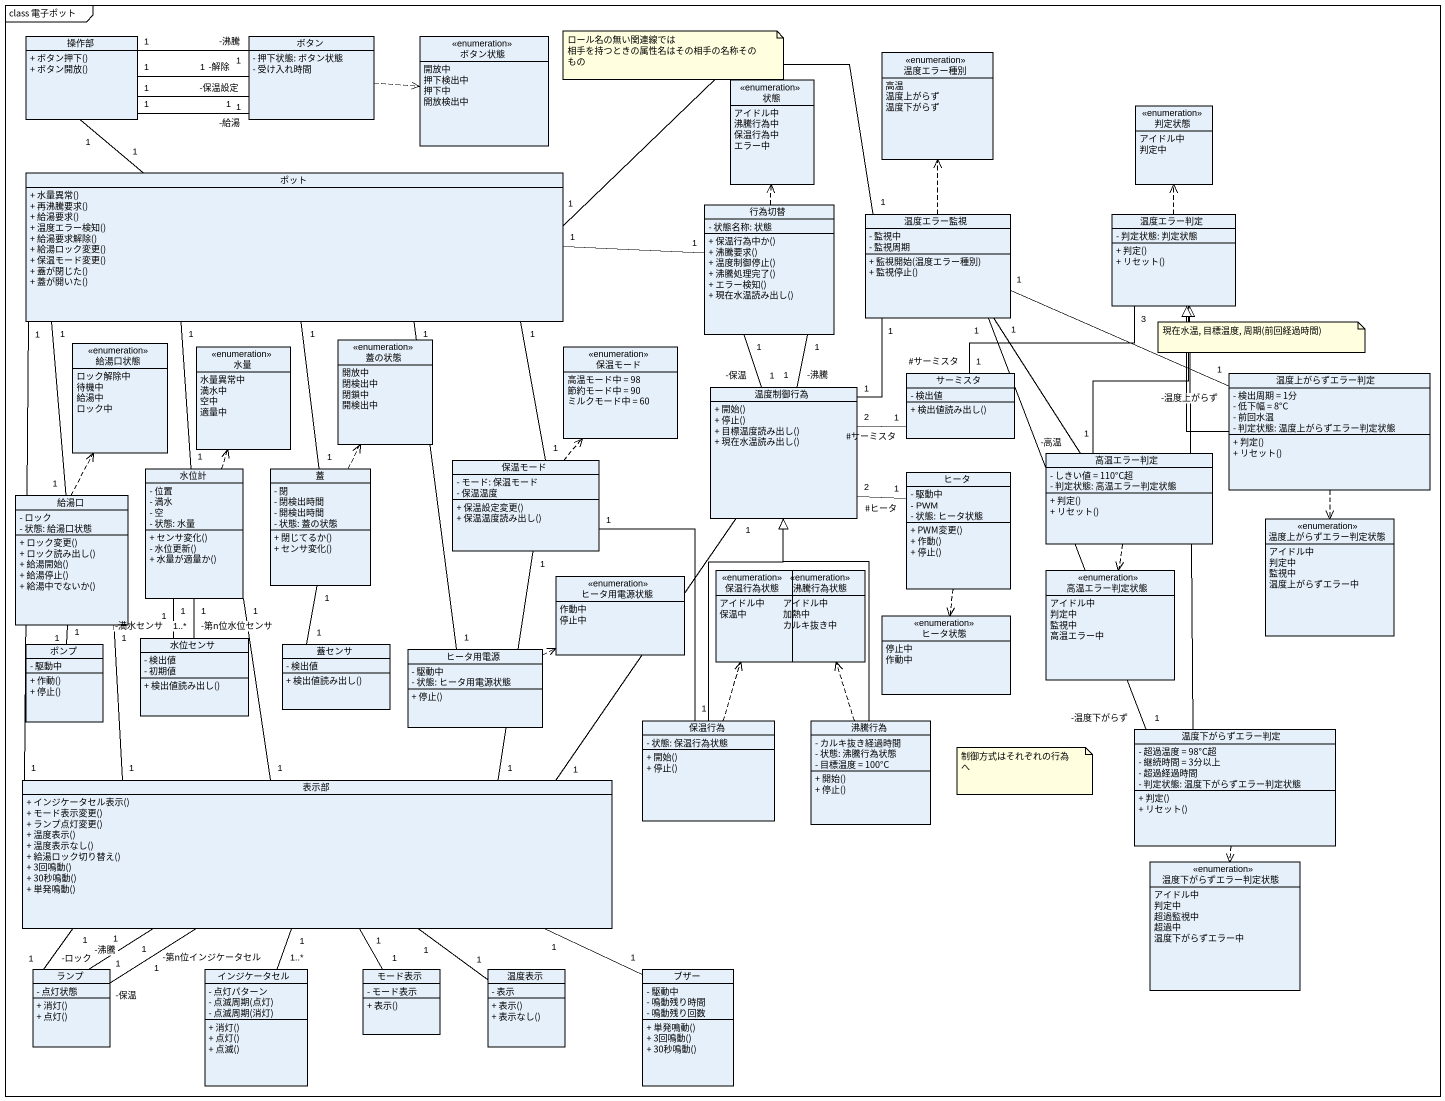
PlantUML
@startuml
mainframe class 電子ポット
hide circle
hide empty members
skinparam classAttributeIconSize 0
class 操作部 {
  + ボタン押下()
  + ボタン開放()
}
class ボタン {
  - 押下状態: ボタン状態
  - 受け入れ時間
}
enum ボタン状態 {
  開放中
  押下検出中
  押下中
  開放検出中
}
enum 状態 {
  アイドル中
  沸騰行為中
  保温行為中
  エラー中
}
enum 温度エラー種別 {
  高温
  温度上がらず
  温度下がらず
}
enum 判定状態 {
  アイドル中
  判定中
}
class ポット {
  + 水量異常()
  + 再沸騰要求()
  + 給湯要求()
  + 温度エラー検知()
  + 給湯要求解除()
  + 給湯ロック変更()
  + 保温モード変更()
  + 蓋が閉じた()
  + 蓋が開いた()
}
class 行為切替 {
  - 状態名称: 状態
  + 保温行為中か()
  + 沸騰要求()
  + 温度制御停止()
  + 沸騰処理完了()
  + エラー検知()
  + 現在水温読み出し()
}
class 温度エラー監視 {
  - 監視中
  - 監視周期
  + 監視開始(温度エラー種別)
  + 監視停止()
}
abstract class 温度エラー判定 {
  - 判定状態: 判定状態
  {abstract} + 判定()
  {abstract} + リセット()
}
enum 給湯口状態 {
  ロック解除中
  待機中
  給湯中
  ロック中
}
enum 水量 {
  水量異常中
  満水中
  空中
  適量中
}
enum 蓋の状態 {
  開放中
  閉検出中
  閉鎖中
  開検出中
}
enum 保温モード {
  高温モード中 = 98
  節約モード中 = 90
  ミルクモード中 = 60
}
abstract class 温度制御行為 {
  {abstract} + 開始()
  {abstract} + 停止()
  + 目標温度読み出し()
  + 現在水温読み出し()
}
class サーミスタ {
  - 検出値
  + 検出値読み出し()
}
class 温度上がらずエラー判定 {
  - 検出周期 = 1分
  - 低下幅 = 8°C
  - 前回水温
  - 判定状態: 温度上がらずエラー判定状態
  + 判定()
  + リセット()
}
class "保温モード" as 保温モード_2 {
  - モード: 保温モード
  - 保温温度
  + 保温設定変更()
  + 保温温度読み出し()
}
class 高温エラー判定 {
  - しきい値 = 110°C超
  - 判定状態: 高温エラー判定状態
  + 判定()
  + リセット()
}
class 給湯口 {
  - ロック
  - 状態: 給湯口状態
  + ロック変更()
  + ロック読み出し()
  + 給湯開始()
  + 給湯停止()
  + 給湯中でないか()
}
class 水位計 {
  - 位置
  - 満水
  - 空
  - 状態: 水量
  + センサ変化()
  - 水位更新()
  + 水量が適量か()
}
class 蓋 {
  - 閉
  - 閉検出時間
  - 開検出時間
  - 状態: 蓋の状態
  + 閉じてるか()
  + センサ変化()
}
class ヒータ {
  - 駆動中
  - PWM
  - 状態: ヒータ状態
  + PWM変更()
  + 作動()
  + 停止()
}
enum 温度上がらずエラー判定状態 {
  アイドル中
  判定中
  監視中
  温度上がらずエラー中
}
enum ヒータ用電源状態 {
  作動中
  停止中
}
enum 保温行為状態 {
  アイドル中
  保温中
}
enum 沸騰行為状態 {
  アイドル中
  加熱中
  カルキ抜き中
}
enum 高温エラー判定状態 {
  アイドル中
  判定中
  監視中
  高温エラー中
}
enum ヒータ状態 {
  停止中
  作動中
}
class ポンプ {
  - 駆動中
  + 作動()
  + 停止()
}
class 水位センサ {
  - 検出値
  - 初期値
  + 検出値読み出し()
}
class 蓋センサ {
  - 検出値
  + 検出値読み出し()
}
class ヒータ用電源 {
  - 駆動中
  - 状態: ヒータ用電源状態
  + 停止()
}
class 保温行為 {
  - 状態: 保温行為状態
  + 開始()
  + 停止()
}
class 沸騰行為 {
  - カルキ抜き経過時間
  - 状態: 沸騰行為状態
  - 目標温度 = 100°C
  + 開始()
  + 停止()
}
class 温度下がらずエラー判定 {
  - 超過温度 = 98°C超
  - 継続時間 = 3分以上
  - 超過経過時間
  - 判定状態: 温度下がらずエラー判定状態
  + 判定()
  + リセット()
}
class 表示部 {
  + インジケータセル表示()
  + モード表示変更()
  + ランプ点灯変更()
  + 温度表示()
  + 温度表示なし()
  + 給湯ロック切り替え()
  + 3回鳴動()
  + 30秒鳴動()
  + 単発鳴動()
}
enum 温度下がらずエラー判定状態 {
  アイドル中
  判定中
  超過監視中
  超過中
  温度下がらずエラー中
}
class ランプ {
  - 点灯状態
  + 消灯()
  + 点灯()
}
class インジケータセル {
  - 点灯パターン
  {field} - 点滅周期(点灯)
  {field} - 点滅周期(消灯)
  + 消灯()
  + 点灯()
  + 点滅()
}
class モード表示 {
  - モード表示
  + 表示()
}
class 温度表示 {
  - 表示
  + 表示()
  + 表示なし()
}
class ブザー {
  - 駆動中
  - 鳴動残り時間
  - 鳴動残り回数
  + 単発鳴動()
  + 3回鳴動()
  + 30秒鳴動()
}
操作部 "1" -right- "-沸騰\n1" ボタン
操作部 "1" -right- "-解除\n1" ボタン
操作部 "1" -right- "-給湯\n1" ボタン
操作部 "1" -- "1" ポット
ボタン "-保温設定\n1" -left- "1" 操作部
ボタン .right.> ボタン状態
ポット "1" -right- "1" 行為切替
ポット "1" -- "1" 保温モード_2
ポット "1" -- "1" 水位計
ポット "1" -- "1" ヒータ用電源
ポット "1" -- "1" 表示部
行為切替 .up.> 状態
行為切替 "1" -- "-沸騰\n1" 温度制御行為
行為切替 "1" -- "-保温\n1" 温度制御行為
温度エラー監視 .up.> 温度エラー種別
温度エラー監視 "1" -left- "1" ポット
温度エラー監視 "1" -- "1" 温度制御行為
温度エラー監視 "1" -right- "-温度上がらず\n1" 温度上がらずエラー判定
温度エラー監視 "1" -- "-高温\n1" 高温エラー判定
温度エラー監視 "1" -- "-温度下がらず\n1" 温度下がらずエラー判定
温度エラー判定 .up.> 判定状態
温度エラー判定 "3" -- "#サーミスタ\n1" サーミスタ
温度制御行為 "2" -right- "#サーミスタ\n1" サーミスタ
温度制御行為 "2" -right- "#ヒータ\n1" ヒータ
温度制御行為 "1" -- "1" 表示部
温度上がらずエラー判定 -up-|> 温度エラー判定
温度上がらずエラー判定 ..> 温度上がらずエラー判定状態
保温モード_2 .up.> 保温モード
保温モード_2 "1" -- "1" 保温行為
保温モード_2 "1" -- "1" 表示部
高温エラー判定 -up-|> 温度エラー判定
高温エラー判定 ..> 高温エラー判定状態
給湯口 "1" -up- "1" ポット
給湯口 .up.> 給湯口状態
給湯口 "1" -- "1" 表示部
水位計 .up.> 水量
水位計 "1" -- "1" 表示部
蓋 "1" -up- "1" ポット
蓋 .up.> 蓋の状態
ヒータ ..> ヒータ状態
ポンプ "1" -up- "1" 給湯口
水位センサ "-第n位水位センサ\n1..*" -up- "1" 水位計
水位センサ "-満水センサ\n1" -up- "1" 水位計
蓋センサ "1" -up- "1" 蓋
ヒータ用電源 .right.> ヒータ用電源状態
保温行為 -up-|> 温度制御行為
保温行為 .up.> 保温行為状態
沸騰行為 -up-|> 温度制御行為
沸騰行為 .up.> 沸騰行為状態
温度下がらずエラー判定 -up-|> 温度エラー判定
温度下がらずエラー判定 ..> 温度下がらずエラー判定状態
表示部 "1" -- "-第n位インジケータセル\n1..*" インジケータセル
表示部 "1" -right- "1" ブザー
ランプ "-保温\n1" -up- "1" 表示部
ランプ "-沸騰\n1" -up- "1" 表示部
ランプ "-ロック\n1" -up- "1" 表示部
モード表示 "1" -up- "1" 表示部
温度表示 "1" -up- "1" 表示部
note as N1
  ロール名の無い関連線では
  相手を持つときの属性名はその相手の名称そのもの
end note
note as N2
  現在水温, 目標温度, 周期(前回経過時間)
end note
note as N3
  制御方式はそれぞれの行為へ
end note
@enduml
